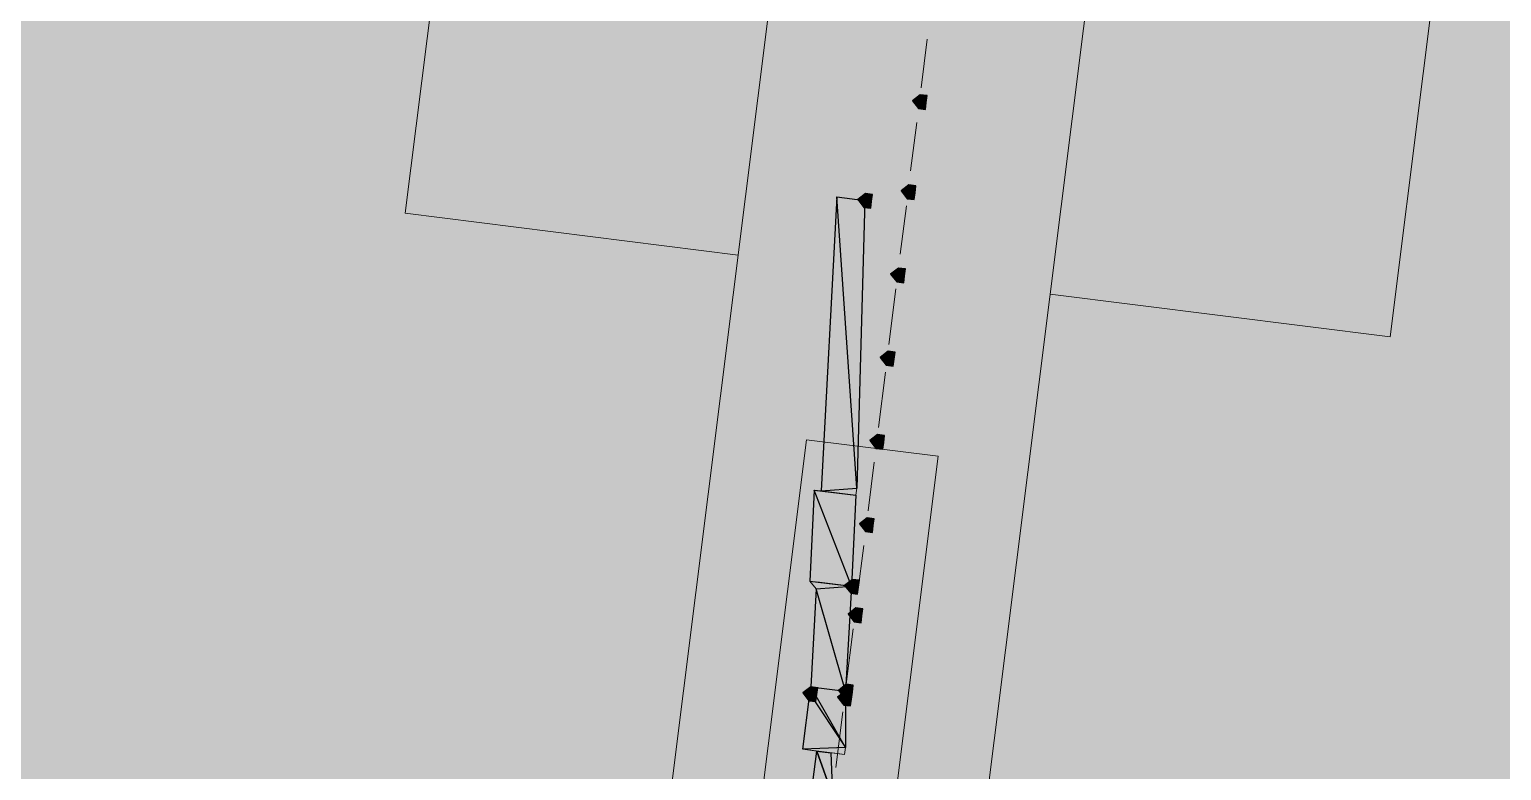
# Model space of a CAD drawing. Header units: metres. Extents: x -4 to 509425, y 7549 to 4732445.
# Drawn here: x 476059.291 to 476061.074, y 4719772.945 to 4719773.842 of the extents above; entities that cross this region are included whole.
import ezdxf

# ---------------------------------------------------------------- set-up
doc = ezdxf.new("R2010")
doc.units = ezdxf.units.M
doc.header["$LTSCALE"] = 0.01
doc.header["$MEASUREMENT"] = 0
doc.layers.get('0').update_dxf_attribs({"lineweight": 0})
doc.layers.add('_SUBESTACIÓN', color=1, linetype='Continuous')
doc.layers.add('SUBESTACION LA VID', color=253, linetype='Continuous')

# ---------------------------------------------------------------- blocks, each defined once
blk = doc.blocks.new('A$Cfff6051d')
at = {"layer": 'SUBESTACION LA VID', "transparency": 33554687}
h = blk.add_hatch(color=256, dxfattribs=at)
h.dxf.hatch_style = 2
h.paths.add_polyline_path([(476060.3773, 4719773.7537), (476060.3783, 4719773.7621), (476060.3699, 4719773.7632), (476060.3605, 4719773.7558), (476060.3678, 4719773.7464), (476060.3762, 4719773.7453)])
h = blk.add_hatch(color=256, dxfattribs=at)
h.dxf.hatch_style = 2
h.paths.add_polyline_path([(476060.3773, 4719773.7537), (476060.3783, 4719773.7621), (476060.3699, 4719773.7632), (476060.3605, 4719773.7558), (476060.3678, 4719773.7464), (476060.3762, 4719773.7453)])
h = blk.add_hatch(color=256, dxfattribs=at)
h.dxf.hatch_style = 2
h.paths.add_polyline_path([(476060.3773, 4719773.7537), (476060.3783, 4719773.7621), (476060.3699, 4719773.7632), (476060.3605, 4719773.7558), (476060.3678, 4719773.7464), (476060.3762, 4719773.7453)])
h = blk.add_hatch(color=256, dxfattribs=at)
h.dxf.hatch_style = 2
h.paths.add_polyline_path([(476060.3773, 4719773.7537), (476060.3783, 4719773.7621), (476060.3699, 4719773.7632), (476060.3605, 4719773.7558), (476060.3678, 4719773.7464), (476060.3762, 4719773.7453)])
h = blk.add_hatch(color=256, dxfattribs=at)
h.dxf.hatch_style = 2
h.paths.add_polyline_path([(476060.3111, 4719773.6341), (476060.3121, 4719773.6425), (476060.3037, 4719773.6435), (476060.2943, 4719773.6362), (476060.3016, 4719773.6267), (476060.31, 4719773.6257)])
h = blk.add_hatch(color=256, dxfattribs=at)
h.dxf.hatch_style = 2
h.paths.add_polyline_path([(476060.3636, 4719773.6445), (476060.3646, 4719773.6529), (476060.3562, 4719773.654), (476060.3468, 4719773.6466), (476060.3541, 4719773.6372), (476060.3625, 4719773.6361)])
h = blk.add_hatch(color=256, dxfattribs=at)
h.dxf.hatch_style = 2
h.paths.add_polyline_path([(476060.3636, 4719773.6445), (476060.3646, 4719773.6529), (476060.3562, 4719773.654), (476060.3468, 4719773.6466), (476060.3541, 4719773.6372), (476060.3625, 4719773.6361)])
h = blk.add_hatch(color=256, dxfattribs=at)
h.dxf.hatch_style = 2
h.paths.add_polyline_path([(476060.3636, 4719773.6445), (476060.3646, 4719773.6529), (476060.3562, 4719773.654), (476060.3468, 4719773.6466), (476060.3541, 4719773.6372), (476060.3625, 4719773.6361)])
h = blk.add_hatch(color=256, dxfattribs=at)
h.dxf.hatch_style = 2
h.paths.add_polyline_path([(476060.3636, 4719773.6445), (476060.3646, 4719773.6529), (476060.3562, 4719773.654), (476060.3468, 4719773.6466), (476060.3541, 4719773.6372), (476060.3625, 4719773.6361)])
h = blk.add_hatch(color=256, dxfattribs=at)
h.dxf.hatch_style = 2
h.paths.add_polyline_path([(476060.3509, 4719773.5437), (476060.352, 4719773.5521), (476060.3436, 4719773.5532), (476060.3341, 4719773.5458), (476060.3415, 4719773.5364), (476060.3499, 4719773.5353)])
h = blk.add_hatch(color=256, dxfattribs=at)
h.dxf.hatch_style = 2
h.paths.add_polyline_path([(476060.3509, 4719773.5437), (476060.352, 4719773.5521), (476060.3436, 4719773.5532), (476060.3341, 4719773.5458), (476060.3415, 4719773.5364), (476060.3499, 4719773.5353)])
h = blk.add_hatch(color=256, dxfattribs=at)
h.dxf.hatch_style = 2
h.paths.add_polyline_path([(476060.3509, 4719773.5437), (476060.352, 4719773.5521), (476060.3436, 4719773.5532), (476060.3341, 4719773.5458), (476060.3415, 4719773.5364), (476060.3499, 4719773.5353)])
h = blk.add_hatch(color=256, dxfattribs=at)
h.dxf.hatch_style = 2
h.paths.add_polyline_path([(476060.3509, 4719773.5437), (476060.352, 4719773.5521), (476060.3436, 4719773.5532), (476060.3341, 4719773.5458), (476060.3415, 4719773.5364), (476060.3499, 4719773.5353)])
h = blk.add_hatch(color=256, dxfattribs=at)
h.dxf.hatch_style = 2
h.paths.add_polyline_path([(476060.3383, 4719773.4429), (476060.3394, 4719773.4513), (476060.3309, 4719773.4524), (476060.3215, 4719773.445), (476060.3288, 4719773.4356), (476060.3373, 4719773.4345)])
h = blk.add_hatch(color=256, dxfattribs=at)
h.dxf.hatch_style = 2
h.paths.add_polyline_path([(476060.3383, 4719773.4429), (476060.3394, 4719773.4513), (476060.3309, 4719773.4524), (476060.3215, 4719773.445), (476060.3288, 4719773.4356), (476060.3373, 4719773.4345)])
h = blk.add_hatch(color=256, dxfattribs=at)
h.dxf.hatch_style = 2
h.paths.add_polyline_path([(476060.3383, 4719773.4429), (476060.3394, 4719773.4513), (476060.3309, 4719773.4524), (476060.3215, 4719773.445), (476060.3288, 4719773.4356), (476060.3373, 4719773.4345)])
h = blk.add_hatch(color=256, dxfattribs=at)
h.dxf.hatch_style = 2
h.paths.add_polyline_path([(476060.3383, 4719773.4429), (476060.3394, 4719773.4513), (476060.3309, 4719773.4524), (476060.3215, 4719773.445), (476060.3288, 4719773.4356), (476060.3373, 4719773.4345)])
h = blk.add_hatch(color=256, dxfattribs=at)
h.dxf.hatch_style = 2
h.paths.add_polyline_path([(476060.3257, 4719773.3421), (476060.3267, 4719773.3505), (476060.3183, 4719773.3516), (476060.3089, 4719773.3442), (476060.3162, 4719773.3348), (476060.3246, 4719773.3337)])
h = blk.add_hatch(color=256, dxfattribs=at)
h.dxf.hatch_style = 2
h.paths.add_polyline_path([(476060.3257, 4719773.3421), (476060.3267, 4719773.3505), (476060.3183, 4719773.3516), (476060.3089, 4719773.3442), (476060.3162, 4719773.3348), (476060.3246, 4719773.3337)])
h = blk.add_hatch(color=256, dxfattribs=at)
h.dxf.hatch_style = 2
h.paths.add_polyline_path([(476060.3257, 4719773.3421), (476060.3267, 4719773.3505), (476060.3183, 4719773.3516), (476060.3089, 4719773.3442), (476060.3162, 4719773.3348), (476060.3246, 4719773.3337)])
h = blk.add_hatch(color=256, dxfattribs=at)
h.dxf.hatch_style = 2
h.paths.add_polyline_path([(476060.3257, 4719773.3421), (476060.3267, 4719773.3505), (476060.3183, 4719773.3516), (476060.3089, 4719773.3442), (476060.3162, 4719773.3348), (476060.3246, 4719773.3337)])
h = blk.add_hatch(color=256, dxfattribs=at)
h.dxf.hatch_style = 2
h.paths.add_polyline_path([(476060.313, 4719773.2413), (476060.3141, 4719773.2497), (476060.3057, 4719773.2508), (476060.2962, 4719773.2434), (476060.3036, 4719773.234), (476060.312, 4719773.2329)])
h = blk.add_hatch(color=256, dxfattribs=at)
h.dxf.hatch_style = 2
h.paths.add_polyline_path([(476060.313, 4719773.2413), (476060.3141, 4719773.2497), (476060.3057, 4719773.2508), (476060.2962, 4719773.2434), (476060.3036, 4719773.234), (476060.312, 4719773.2329)])
h = blk.add_hatch(color=256, dxfattribs=at)
h.dxf.hatch_style = 2
h.paths.add_polyline_path([(476060.313, 4719773.2413), (476060.3141, 4719773.2497), (476060.3057, 4719773.2508), (476060.2962, 4719773.2434), (476060.3036, 4719773.234), (476060.312, 4719773.2329)])
h = blk.add_hatch(color=256, dxfattribs=at)
h.dxf.hatch_style = 2
h.paths.add_polyline_path([(476060.313, 4719773.2413), (476060.3141, 4719773.2497), (476060.3057, 4719773.2508), (476060.2962, 4719773.2434), (476060.3036, 4719773.234), (476060.312, 4719773.2329)])
h = blk.add_hatch(color=256, dxfattribs=at)
h.dxf.hatch_style = 2
h.paths.add_polyline_path([(476060.2951, 4719773.1668), (476060.2962, 4719773.1752), (476060.2878, 4719773.1762), (476060.2783, 4719773.1689), (476060.2857, 4719773.1594), (476060.2941, 4719773.1584)])
h = blk.add_hatch(color=256, dxfattribs=at)
h.dxf.hatch_style = 2
h.paths.add_polyline_path([(476060.2993, 4719773.1321), (476060.3004, 4719773.1405), (476060.292, 4719773.1416), (476060.2825, 4719773.1342), (476060.2899, 4719773.1248), (476060.2983, 4719773.1237)])
h = blk.add_hatch(color=256, dxfattribs=at)
h.dxf.hatch_style = 2
h.paths.add_polyline_path([(476060.2993, 4719773.1321), (476060.3004, 4719773.1405), (476060.292, 4719773.1416), (476060.2825, 4719773.1342), (476060.2899, 4719773.1248), (476060.2983, 4719773.1237)])
h = blk.add_hatch(color=256, dxfattribs=at)
h.dxf.hatch_style = 2
h.paths.add_polyline_path([(476060.2993, 4719773.1321), (476060.3004, 4719773.1405), (476060.292, 4719773.1416), (476060.2825, 4719773.1342), (476060.2899, 4719773.1248), (476060.2983, 4719773.1237)])
h = blk.add_hatch(color=256, dxfattribs=at)
h.dxf.hatch_style = 2
h.paths.add_polyline_path([(476060.2993, 4719773.1321), (476060.3004, 4719773.1405), (476060.292, 4719773.1416), (476060.2825, 4719773.1342), (476060.2899, 4719773.1248), (476060.2983, 4719773.1237)])
h = blk.add_hatch(color=256, dxfattribs=at)
h.dxf.hatch_style = 2
h.paths.add_polyline_path([(476060.2447, 4719773.0366), (476060.2457, 4719773.045), (476060.2373, 4719773.046), (476060.2279, 4719773.0387), (476060.2352, 4719773.0292), (476060.2436, 4719773.0282)])
h = blk.add_hatch(color=256, dxfattribs=at)
h.dxf.hatch_style = 2
h.paths.add_polyline_path([(476060.2867, 4719773.0313), (476060.2878, 4719773.0397), (476060.2793, 4719773.0408), (476060.2699, 4719773.0334), (476060.2772, 4719773.024), (476060.2856, 4719773.0229)])
h = blk.add_hatch(color=256, dxfattribs=at)
h.dxf.hatch_style = 2
h.paths.add_polyline_path([(476060.2867, 4719773.0313), (476060.2878, 4719773.0397), (476060.2793, 4719773.0408), (476060.2699, 4719773.0334), (476060.2772, 4719773.024), (476060.2856, 4719773.0229)])
h = blk.add_hatch(color=256, dxfattribs=at)
h.dxf.hatch_style = 2
h.paths.add_polyline_path([(476060.2867, 4719773.0313), (476060.2878, 4719773.0397), (476060.2793, 4719773.0408), (476060.2699, 4719773.0334), (476060.2772, 4719773.024), (476060.2856, 4719773.0229)])
h = blk.add_hatch(color=256, dxfattribs=at)
h.dxf.hatch_style = 2
h.paths.add_polyline_path([(476060.2867, 4719773.0313), (476060.2878, 4719773.0397), (476060.2793, 4719773.0408), (476060.2699, 4719773.0334), (476060.2772, 4719773.024), (476060.2856, 4719773.0229)])
h = blk.add_hatch(color=256, dxfattribs=at)
h.dxf.hatch_style = 2
h.paths.add_polyline_path([(476060.2878, 4719773.0397), (476060.2888, 4719773.0481), (476060.2804, 4719773.0492), (476060.2709, 4719773.0418), (476060.2783, 4719773.0324), (476060.2867, 4719773.0313)])
at = {"layer": 'SUBESTACION LA VID', "lineweight": 15}
for p, q in [((476060.3783, 4719773.8304), (476060.371, 4719773.7716)), ((476060.3783, 4719773.8304), (476060.371, 4719773.7716)), ((476060.3783, 4719773.8304), (476060.371, 4719773.7716)), ((476060.3783, 4719773.8304), (476060.371, 4719773.7716)), ((476060.3657, 4719773.7296), (476060.3583, 4719773.6708)), ((476060.3657, 4719773.7296), (476060.3583, 4719773.6708)), ((476060.3657, 4719773.7296), (476060.3583, 4719773.6708)), ((476060.3657, 4719773.7296), (476060.3583, 4719773.6708)), ((476060.25, 4719773.2833), (476060.2691, 4719773.6393)), ((476060.2931, 4719773.2865), (476060.3027, 4719773.6351)), ((476060.3531, 4719773.6288), (476060.3457, 4719773.57)), ((476060.3531, 4719773.6288), (476060.3457, 4719773.57)), ((476060.3531, 4719773.6288), (476060.3457, 4719773.57)), ((476060.3531, 4719773.6288), (476060.3457, 4719773.57)), ((476060.3404, 4719773.528), (476060.332, 4719773.4608)), ((476060.3404, 4719773.528), (476060.332, 4719773.4608)), ((476060.3404, 4719773.528), (476060.332, 4719773.4608)), ((476060.3404, 4719773.528), (476060.332, 4719773.4608)), ((476060.3278, 4719773.4272), (476060.3194, 4719773.36)), ((476060.3278, 4719773.4272), (476060.3194, 4719773.36)), ((476060.3278, 4719773.4272), (476060.3194, 4719773.36)), ((476060.3278, 4719773.4272), (476060.3194, 4719773.36)), ((476060.3141, 4719773.318), (476060.3067, 4719773.2592)), ((476060.3141, 4719773.318), (476060.3067, 4719773.2592)), ((476060.3141, 4719773.318), (476060.3067, 4719773.2592)), ((476060.3141, 4719773.318), (476060.3067, 4719773.2592)), ((476060.2363, 4719773.1741), (476060.2416, 4719773.2844)), ((476060.292, 4719773.2781), (476060.2416, 4719773.2844)), ((476060.3015, 4719773.2172), (476060.2941, 4719773.1584)), ((476060.3015, 4719773.2172), (476060.2941, 4719773.1584)), ((476060.3015, 4719773.2172), (476060.2941, 4719773.1584)), ((476060.3015, 4719773.2172), (476060.2941, 4719773.1584)), ((476060.2437, 4719773.1647), (476060.2363, 4719773.1741)), ((476060.2373, 4719773.046), (476060.2437, 4719773.1647)), ((476060.2867, 4719773.1678), (476060.2437, 4719773.1647)), ((476060.2793, 4719773.0408), (476060.2867, 4719773.1678)), ((476060.2888, 4719773.1164), (476060.2804, 4719773.0492)), ((476060.2888, 4719773.1164), (476060.2804, 4719773.0492)), ((476060.2888, 4719773.1164), (476060.2804, 4719773.0492)), ((476060.2888, 4719773.1164), (476060.2804, 4719773.0492)), ((476060.2279, 4719772.9704), (476060.2363, 4719773.0376)), ((476060.2793, 4719773.0408), (476060.2373, 4719773.046)), ((476060.2793, 4719772.9725), (476060.2793, 4719773.0408)), ((476060.2762, 4719773.0156), (476060.2678, 4719772.9484)), ((476060.2762, 4719773.0156), (476060.2678, 4719772.9484)), ((476060.2762, 4719773.0156), (476060.2678, 4719772.9484)), ((476060.2762, 4719773.0156), (476060.2678, 4719772.9484)), ((476060.2699, 4719772.9652), (476060.2363, 4719772.9694)), ((476060.2383, 4719772.9179), (476060.2447, 4719772.9683)), ((476060.2635, 4719772.9148), (476060.2615, 4719772.9662)), ((476060.2709, 4719772.9736), (476060.2709, 4719772.9736))]:
    blk.add_line(p, q, dxfattribs=at)
at = {"layer": 'SUBESTACION LA VID', "lineweight": 0}
blk.add_line((476060.2363, 4719772.9694), (476060.2447, 4719772.9683), dxfattribs=at)
at = {"layer": 'SUBESTACION LA VID', "lineweight": 15}
for points in [[(476060.5273, 4719773.5216), (476060.939, 4719773.47), (476061.019, 4719774.1084), (476059.8262, 4719774.258), (476059.7461, 4719773.6196), (476060.1493, 4719773.569)], [(476060.337, 4719772.8885), (476060.4462, 4719772.8748), (476060.5811, 4719773.95), (476060.203, 4719773.9974), (476060.0682, 4719772.9222), (476060.1774, 4719772.9085)], [(476060.2691, 4719773.6393), (476060.3027, 4719773.6351), (476060.2931, 4719773.2865), (476060.292, 4719773.2781), (476060.2867, 4719773.1678), (476060.2793, 4719773.0408), (476060.2793, 4719772.9725), (476060.2783, 4719772.9641), (476060.2699, 4719772.9652), (476060.2615, 4719772.9662), (476060.2635, 4719772.9148)], [(476060.2383, 4719772.9179), (476060.2447, 4719772.9683), (476060.2363, 4719772.9694), (476060.2279, 4719772.9704), (476060.2363, 4719773.0376), (476060.2373, 4719773.046), (476060.2437, 4719773.1647), (476060.2363, 4719773.1741), (476060.2416, 4719773.2844), (476060.25, 4719773.2833), (476060.2691, 4719773.6393)], [(476060.3027, 4719773.6351), (476060.2775, 4719773.6383), (476060.2691, 4719773.6393)], [(476060.3223, 4719772.7709), (476060.3918, 4719773.3253), (476060.2322, 4719773.3453), (476060.1627, 4719772.7909)], [(476060.292, 4719773.2781), (476060.2931, 4719773.2865), (476060.25, 4719773.2833), (476060.2416, 4719773.2844)], [(476060.2363, 4719773.1741), (476060.2867, 4719773.1678), (476060.292, 4719773.2781)]]:
    blk.add_lwpolyline(points, dxfattribs=at)
at = {"layer": 'SUBESTACION LA VID'}
for points in [[(476060.3773, 4719773.7537), (476060.3783, 4719773.7621), (476060.3699, 4719773.7632), (476060.3605, 4719773.7558), (476060.3678, 4719773.7464), (476060.3762, 4719773.7453)], [(476060.3773, 4719773.7537), (476060.3783, 4719773.7621), (476060.3699, 4719773.7632), (476060.3605, 4719773.7558), (476060.3678, 4719773.7464), (476060.3762, 4719773.7453)], [(476060.3773, 4719773.7537), (476060.3783, 4719773.7621), (476060.3699, 4719773.7632), (476060.3605, 4719773.7558), (476060.3678, 4719773.7464), (476060.3762, 4719773.7453)], [(476060.3773, 4719773.7537), (476060.3783, 4719773.7621), (476060.3699, 4719773.7632), (476060.3605, 4719773.7558), (476060.3678, 4719773.7464), (476060.3762, 4719773.7453)], [(476060.3111, 4719773.6341), (476060.3121, 4719773.6425), (476060.3037, 4719773.6435), (476060.2943, 4719773.6362), (476060.3016, 4719773.6267), (476060.31, 4719773.6257)], [(476060.3636, 4719773.6445), (476060.3646, 4719773.6529), (476060.3562, 4719773.654), (476060.3468, 4719773.6466), (476060.3541, 4719773.6372), (476060.3625, 4719773.6361)], [(476060.3636, 4719773.6445), (476060.3646, 4719773.6529), (476060.3562, 4719773.654), (476060.3468, 4719773.6466), (476060.3541, 4719773.6372), (476060.3625, 4719773.6361)], [(476060.3636, 4719773.6445), (476060.3646, 4719773.6529), (476060.3562, 4719773.654), (476060.3468, 4719773.6466), (476060.3541, 4719773.6372), (476060.3625, 4719773.6361)], [(476060.3636, 4719773.6445), (476060.3646, 4719773.6529), (476060.3562, 4719773.654), (476060.3468, 4719773.6466), (476060.3541, 4719773.6372), (476060.3625, 4719773.6361)], [(476060.3509, 4719773.5437), (476060.352, 4719773.5521), (476060.3436, 4719773.5532), (476060.3341, 4719773.5458), (476060.3415, 4719773.5364), (476060.3499, 4719773.5353)], [(476060.3509, 4719773.5437), (476060.352, 4719773.5521), (476060.3436, 4719773.5532), (476060.3341, 4719773.5458), (476060.3415, 4719773.5364), (476060.3499, 4719773.5353)], [(476060.3509, 4719773.5437), (476060.352, 4719773.5521), (476060.3436, 4719773.5532), (476060.3341, 4719773.5458), (476060.3415, 4719773.5364), (476060.3499, 4719773.5353)], [(476060.3509, 4719773.5437), (476060.352, 4719773.5521), (476060.3436, 4719773.5532), (476060.3341, 4719773.5458), (476060.3415, 4719773.5364), (476060.3499, 4719773.5353)], [(476060.3383, 4719773.4429), (476060.3394, 4719773.4513), (476060.3309, 4719773.4524), (476060.3215, 4719773.445), (476060.3288, 4719773.4356), (476060.3373, 4719773.4345)], [(476060.3383, 4719773.4429), (476060.3394, 4719773.4513), (476060.3309, 4719773.4524), (476060.3215, 4719773.445), (476060.3288, 4719773.4356), (476060.3373, 4719773.4345)], [(476060.3383, 4719773.4429), (476060.3394, 4719773.4513), (476060.3309, 4719773.4524), (476060.3215, 4719773.445), (476060.3288, 4719773.4356), (476060.3373, 4719773.4345)], [(476060.3383, 4719773.4429), (476060.3394, 4719773.4513), (476060.3309, 4719773.4524), (476060.3215, 4719773.445), (476060.3288, 4719773.4356), (476060.3373, 4719773.4345)], [(476060.3257, 4719773.3421), (476060.3267, 4719773.3505), (476060.3183, 4719773.3516), (476060.3089, 4719773.3442), (476060.3162, 4719773.3348), (476060.3246, 4719773.3337)], [(476060.3257, 4719773.3421), (476060.3267, 4719773.3505), (476060.3183, 4719773.3516), (476060.3089, 4719773.3442), (476060.3162, 4719773.3348), (476060.3246, 4719773.3337)], [(476060.3257, 4719773.3421), (476060.3267, 4719773.3505), (476060.3183, 4719773.3516), (476060.3089, 4719773.3442), (476060.3162, 4719773.3348), (476060.3246, 4719773.3337)], [(476060.3257, 4719773.3421), (476060.3267, 4719773.3505), (476060.3183, 4719773.3516), (476060.3089, 4719773.3442), (476060.3162, 4719773.3348), (476060.3246, 4719773.3337)], [(476060.313, 4719773.2413), (476060.3141, 4719773.2497), (476060.3057, 4719773.2508), (476060.2962, 4719773.2434), (476060.3036, 4719773.234), (476060.312, 4719773.2329)], [(476060.313, 4719773.2413), (476060.3141, 4719773.2497), (476060.3057, 4719773.2508), (476060.2962, 4719773.2434), (476060.3036, 4719773.234), (476060.312, 4719773.2329)], [(476060.313, 4719773.2413), (476060.3141, 4719773.2497), (476060.3057, 4719773.2508), (476060.2962, 4719773.2434), (476060.3036, 4719773.234), (476060.312, 4719773.2329)], [(476060.313, 4719773.2413), (476060.3141, 4719773.2497), (476060.3057, 4719773.2508), (476060.2962, 4719773.2434), (476060.3036, 4719773.234), (476060.312, 4719773.2329)], [(476060.2951, 4719773.1668), (476060.2962, 4719773.1752), (476060.2878, 4719773.1762), (476060.2783, 4719773.1689), (476060.2857, 4719773.1594), (476060.2941, 4719773.1584)], [(476060.2993, 4719773.1321), (476060.3004, 4719773.1405), (476060.292, 4719773.1416), (476060.2825, 4719773.1342), (476060.2899, 4719773.1248), (476060.2983, 4719773.1237)], [(476060.2993, 4719773.1321), (476060.3004, 4719773.1405), (476060.292, 4719773.1416), (476060.2825, 4719773.1342), (476060.2899, 4719773.1248), (476060.2983, 4719773.1237)], [(476060.2993, 4719773.1321), (476060.3004, 4719773.1405), (476060.292, 4719773.1416), (476060.2825, 4719773.1342), (476060.2899, 4719773.1248), (476060.2983, 4719773.1237)], [(476060.2993, 4719773.1321), (476060.3004, 4719773.1405), (476060.292, 4719773.1416), (476060.2825, 4719773.1342), (476060.2899, 4719773.1248), (476060.2983, 4719773.1237)], [(476060.2447, 4719773.0366), (476060.2457, 4719773.045), (476060.2373, 4719773.046), (476060.2279, 4719773.0387), (476060.2352, 4719773.0292), (476060.2436, 4719773.0282)], [(476060.2363, 4719773.0376), (476060.2793, 4719772.9725), (476060.2279, 4719772.9704)], [(476060.2793, 4719773.0408), (476060.2793, 4719772.9725), (476060.2373, 4719773.046)], [(476060.2867, 4719773.0313), (476060.2878, 4719773.0397), (476060.2793, 4719773.0408), (476060.2699, 4719773.0334), (476060.2772, 4719773.024), (476060.2856, 4719773.0229)], [(476060.2867, 4719773.0313), (476060.2878, 4719773.0397), (476060.2793, 4719773.0408), (476060.2699, 4719773.0334), (476060.2772, 4719773.024), (476060.2856, 4719773.0229)], [(476060.2867, 4719773.0313), (476060.2878, 4719773.0397), (476060.2793, 4719773.0408), (476060.2699, 4719773.0334), (476060.2772, 4719773.024), (476060.2856, 4719773.0229)], [(476060.2867, 4719773.0313), (476060.2878, 4719773.0397), (476060.2793, 4719773.0408), (476060.2699, 4719773.0334), (476060.2772, 4719773.024), (476060.2856, 4719773.0229)], [(476060.2878, 4719773.0397), (476060.2888, 4719773.0481), (476060.2804, 4719773.0492), (476060.2709, 4719773.0418), (476060.2783, 4719773.0324), (476060.2867, 4719773.0313)], [(476060.2447, 4719772.9683), (476060.2635, 4719772.9148), (476060.2383, 4719772.9179)], [(476060.2615, 4719772.9662), (476060.2635, 4719772.9148), (476060.2447, 4719772.9683)]]:
    blk.add_lwpolyline(points, close=True, dxfattribs=at)
at = {"layer": 'SUBESTACION LA VID', "lineweight": 0}
for points in [[(476060.3773, 4719773.7537), (476060.3783, 4719773.7621), (476060.3699, 4719773.7632), (476060.3605, 4719773.7558), (476060.3678, 4719773.7464), (476060.3762, 4719773.7453)], [(476060.3773, 4719773.7537), (476060.3783, 4719773.7621), (476060.3699, 4719773.7632), (476060.3605, 4719773.7558), (476060.3678, 4719773.7464), (476060.3762, 4719773.7453)], [(476060.3773, 4719773.7537), (476060.3783, 4719773.7621), (476060.3699, 4719773.7632), (476060.3605, 4719773.7558), (476060.3678, 4719773.7464), (476060.3762, 4719773.7453)], [(476060.3773, 4719773.7537), (476060.3783, 4719773.7621), (476060.3699, 4719773.7632), (476060.3605, 4719773.7558), (476060.3678, 4719773.7464), (476060.3762, 4719773.7453)], [(476060.3111, 4719773.6341), (476060.3121, 4719773.6425), (476060.3037, 4719773.6435), (476060.2943, 4719773.6362), (476060.3016, 4719773.6267), (476060.31, 4719773.6257)], [(476060.3636, 4719773.6445), (476060.3646, 4719773.6529), (476060.3562, 4719773.654), (476060.3468, 4719773.6466), (476060.3541, 4719773.6372), (476060.3625, 4719773.6361)], [(476060.3636, 4719773.6445), (476060.3646, 4719773.6529), (476060.3562, 4719773.654), (476060.3468, 4719773.6466), (476060.3541, 4719773.6372), (476060.3625, 4719773.6361)], [(476060.3636, 4719773.6445), (476060.3646, 4719773.6529), (476060.3562, 4719773.654), (476060.3468, 4719773.6466), (476060.3541, 4719773.6372), (476060.3625, 4719773.6361)], [(476060.3636, 4719773.6445), (476060.3646, 4719773.6529), (476060.3562, 4719773.654), (476060.3468, 4719773.6466), (476060.3541, 4719773.6372), (476060.3625, 4719773.6361)], [(476060.3509, 4719773.5437), (476060.352, 4719773.5521), (476060.3436, 4719773.5532), (476060.3341, 4719773.5458), (476060.3415, 4719773.5364), (476060.3499, 4719773.5353)], [(476060.3509, 4719773.5437), (476060.352, 4719773.5521), (476060.3436, 4719773.5532), (476060.3341, 4719773.5458), (476060.3415, 4719773.5364), (476060.3499, 4719773.5353)], [(476060.3509, 4719773.5437), (476060.352, 4719773.5521), (476060.3436, 4719773.5532), (476060.3341, 4719773.5458), (476060.3415, 4719773.5364), (476060.3499, 4719773.5353)], [(476060.3509, 4719773.5437), (476060.352, 4719773.5521), (476060.3436, 4719773.5532), (476060.3341, 4719773.5458), (476060.3415, 4719773.5364), (476060.3499, 4719773.5353)], [(476060.3383, 4719773.4429), (476060.3394, 4719773.4513), (476060.3309, 4719773.4524), (476060.3215, 4719773.445), (476060.3288, 4719773.4356), (476060.3373, 4719773.4345)], [(476060.3383, 4719773.4429), (476060.3394, 4719773.4513), (476060.3309, 4719773.4524), (476060.3215, 4719773.445), (476060.3288, 4719773.4356), (476060.3373, 4719773.4345)], [(476060.3383, 4719773.4429), (476060.3394, 4719773.4513), (476060.3309, 4719773.4524), (476060.3215, 4719773.445), (476060.3288, 4719773.4356), (476060.3373, 4719773.4345)], [(476060.3383, 4719773.4429), (476060.3394, 4719773.4513), (476060.3309, 4719773.4524), (476060.3215, 4719773.445), (476060.3288, 4719773.4356), (476060.3373, 4719773.4345)], [(476060.3257, 4719773.3421), (476060.3267, 4719773.3505), (476060.3183, 4719773.3516), (476060.3089, 4719773.3442), (476060.3162, 4719773.3348), (476060.3246, 4719773.3337)], [(476060.3257, 4719773.3421), (476060.3267, 4719773.3505), (476060.3183, 4719773.3516), (476060.3089, 4719773.3442), (476060.3162, 4719773.3348), (476060.3246, 4719773.3337)], [(476060.3257, 4719773.3421), (476060.3267, 4719773.3505), (476060.3183, 4719773.3516), (476060.3089, 4719773.3442), (476060.3162, 4719773.3348), (476060.3246, 4719773.3337)], [(476060.3257, 4719773.3421), (476060.3267, 4719773.3505), (476060.3183, 4719773.3516), (476060.3089, 4719773.3442), (476060.3162, 4719773.3348), (476060.3246, 4719773.3337)], [(476060.313, 4719773.2413), (476060.3141, 4719773.2497), (476060.3057, 4719773.2508), (476060.2962, 4719773.2434), (476060.3036, 4719773.234), (476060.312, 4719773.2329)], [(476060.313, 4719773.2413), (476060.3141, 4719773.2497), (476060.3057, 4719773.2508), (476060.2962, 4719773.2434), (476060.3036, 4719773.234), (476060.312, 4719773.2329)], [(476060.313, 4719773.2413), (476060.3141, 4719773.2497), (476060.3057, 4719773.2508), (476060.2962, 4719773.2434), (476060.3036, 4719773.234), (476060.312, 4719773.2329)], [(476060.313, 4719773.2413), (476060.3141, 4719773.2497), (476060.3057, 4719773.2508), (476060.2962, 4719773.2434), (476060.3036, 4719773.234), (476060.312, 4719773.2329)], [(476060.2951, 4719773.1668), (476060.2962, 4719773.1752), (476060.2878, 4719773.1762), (476060.2783, 4719773.1689), (476060.2857, 4719773.1594), (476060.2941, 4719773.1584)], [(476060.2993, 4719773.1321), (476060.3004, 4719773.1405), (476060.292, 4719773.1416), (476060.2825, 4719773.1342), (476060.2899, 4719773.1248), (476060.2983, 4719773.1237)], [(476060.2993, 4719773.1321), (476060.3004, 4719773.1405), (476060.292, 4719773.1416), (476060.2825, 4719773.1342), (476060.2899, 4719773.1248), (476060.2983, 4719773.1237)], [(476060.2993, 4719773.1321), (476060.3004, 4719773.1405), (476060.292, 4719773.1416), (476060.2825, 4719773.1342), (476060.2899, 4719773.1248), (476060.2983, 4719773.1237)], [(476060.2993, 4719773.1321), (476060.3004, 4719773.1405), (476060.292, 4719773.1416), (476060.2825, 4719773.1342), (476060.2899, 4719773.1248), (476060.2983, 4719773.1237)], [(476060.2447, 4719773.0366), (476060.2457, 4719773.045), (476060.2373, 4719773.046), (476060.2279, 4719773.0387), (476060.2352, 4719773.0292), (476060.2436, 4719773.0282)], [(476060.2363, 4719773.0376), (476060.2793, 4719772.9725), (476060.2279, 4719772.9704)], [(476060.2793, 4719773.0408), (476060.2793, 4719772.9725), (476060.2373, 4719773.046)], [(476060.2867, 4719773.0313), (476060.2878, 4719773.0397), (476060.2793, 4719773.0408), (476060.2699, 4719773.0334), (476060.2772, 4719773.024), (476060.2856, 4719773.0229)], [(476060.2867, 4719773.0313), (476060.2878, 4719773.0397), (476060.2793, 4719773.0408), (476060.2699, 4719773.0334), (476060.2772, 4719773.024), (476060.2856, 4719773.0229)], [(476060.2867, 4719773.0313), (476060.2878, 4719773.0397), (476060.2793, 4719773.0408), (476060.2699, 4719773.0334), (476060.2772, 4719773.024), (476060.2856, 4719773.0229)], [(476060.2867, 4719773.0313), (476060.2878, 4719773.0397), (476060.2793, 4719773.0408), (476060.2699, 4719773.0334), (476060.2772, 4719773.024), (476060.2856, 4719773.0229)], [(476060.2878, 4719773.0397), (476060.2888, 4719773.0481), (476060.2804, 4719773.0492), (476060.2709, 4719773.0418), (476060.2783, 4719773.0324), (476060.2867, 4719773.0313)], [(476060.2447, 4719772.9683), (476060.2635, 4719772.9148), (476060.2383, 4719772.9179)], [(476060.2615, 4719772.9662), (476060.2635, 4719772.9148), (476060.2447, 4719772.9683)]]:
    blk.add_lwpolyline(points, close=True, dxfattribs=at)
for points in [[(476060.292, 4719773.2781), (476060.25, 4719773.2833), (476060.2931, 4719773.2865)], [(476060.2447, 4719773.1731), (476060.2867, 4719773.1678), (476060.2363, 4719773.1741)], [(476060.2363, 4719773.0376), (476060.2793, 4719772.9725), (476060.2363, 4719773.0376)], [(476060.2373, 4719773.046), (476060.2793, 4719772.9725), (476060.2373, 4719773.046)], [(476060.2793, 4719773.0408), (476060.2373, 4719773.046), (476060.2793, 4719773.0408), (476060.2373, 4719773.046), (476060.2793, 4719773.0408), (476060.2373, 4719773.046), (476060.2793, 4719773.0408)], [(476060.2279, 4719772.9704), (476060.2783, 4719772.9641), (476060.2279, 4719772.9704), (476060.2793, 4719772.9725), (476060.2279, 4719772.9704)], [(476060.2447, 4719772.9683), (476060.2279, 4719772.9704), (476060.2615, 4719772.9662)], [(476060.2279, 4719772.9704), (476060.2699, 4719772.9652), (476060.2279, 4719772.9704), (476060.2699, 4719772.9652), (476060.2279, 4719772.9704), (476060.2699, 4719772.9652)]]:
    blk.add_lwpolyline(points, dxfattribs=at)
at = {"layer": 'SUBESTACION LA VID'}
for points in [[(476060.2691, 4719773.6393), (476060.2691, 4719773.6393), (476060.2931, 4719773.2865), (476060.2931, 4719773.2865), (476060.2931, 4719773.2865), (476060.25, 4719773.2833), (476060.25, 4719773.2833), (476060.25, 4719773.2833), (476060.2691, 4719773.6393), (476060.2691, 4719773.6393)], [(476060.3027, 4719773.6351), (476060.3027, 4719773.6351), (476060.2691, 4719773.6393), (476060.2691, 4719773.6393), (476060.2691, 4719773.6393), (476060.2931, 4719773.2865), (476060.2931, 4719773.2865), (476060.2931, 4719773.2865), (476060.3027, 4719773.6351), (476060.3027, 4719773.6351)], [(476060.2416, 4719773.2844), (476060.2416, 4719773.2844), (476060.2867, 4719773.1678), (476060.2867, 4719773.1678), (476060.2867, 4719773.1678), (476060.2363, 4719773.1741), (476060.2363, 4719773.1741), (476060.2363, 4719773.1741), (476060.2416, 4719773.2844), (476060.2416, 4719773.2844)], [(476060.292, 4719773.2781), (476060.292, 4719773.2781), (476060.2416, 4719773.2844), (476060.2416, 4719773.2844), (476060.2416, 4719773.2844), (476060.2867, 4719773.1678), (476060.2867, 4719773.1678), (476060.2867, 4719773.1678), (476060.292, 4719773.2781), (476060.292, 4719773.2781)], [(476060.2437, 4719773.1647), (476060.2437, 4719773.1647), (476060.2793, 4719773.0408), (476060.2793, 4719773.0408), (476060.2793, 4719773.0408), (476060.2373, 4719773.046), (476060.2373, 4719773.046), (476060.2373, 4719773.046), (476060.2437, 4719773.1647), (476060.2437, 4719773.1647)], [(476060.2867, 4719773.1678), (476060.2867, 4719773.1678), (476060.2437, 4719773.1647), (476060.2437, 4719773.1647), (476060.2437, 4719773.1647), (476060.2793, 4719773.0408), (476060.2793, 4719773.0408), (476060.2793, 4719773.0408), (476060.2867, 4719773.1678), (476060.2867, 4719773.1678)]]:
    blk.add_open_spline(points, degree=3, knots=[0, 0, 0, 0, 1, 1, 1, 2, 2, 2, 3, 3, 3, 3], dxfattribs=at)
at = {"layer": 'SUBESTACION LA VID', "lineweight": 0}
for points in [[(476060.2691, 4719773.6393), (476060.2691, 4719773.6393), (476060.2931, 4719773.2865), (476060.2931, 4719773.2865), (476060.2931, 4719773.2865), (476060.25, 4719773.2833), (476060.25, 4719773.2833), (476060.25, 4719773.2833), (476060.2691, 4719773.6393), (476060.2691, 4719773.6393)], [(476060.3027, 4719773.6351), (476060.3027, 4719773.6351), (476060.2691, 4719773.6393), (476060.2691, 4719773.6393), (476060.2691, 4719773.6393), (476060.2931, 4719773.2865), (476060.2931, 4719773.2865), (476060.2931, 4719773.2865), (476060.3027, 4719773.6351), (476060.3027, 4719773.6351)], [(476060.2416, 4719773.2844), (476060.2416, 4719773.2844), (476060.2867, 4719773.1678), (476060.2867, 4719773.1678), (476060.2867, 4719773.1678), (476060.2363, 4719773.1741), (476060.2363, 4719773.1741), (476060.2363, 4719773.1741), (476060.2416, 4719773.2844), (476060.2416, 4719773.2844)], [(476060.292, 4719773.2781), (476060.292, 4719773.2781), (476060.2416, 4719773.2844), (476060.2416, 4719773.2844), (476060.2416, 4719773.2844), (476060.2867, 4719773.1678), (476060.2867, 4719773.1678), (476060.2867, 4719773.1678), (476060.292, 4719773.2781), (476060.292, 4719773.2781)], [(476060.2437, 4719773.1647), (476060.2437, 4719773.1647), (476060.2793, 4719773.0408), (476060.2793, 4719773.0408), (476060.2793, 4719773.0408), (476060.2373, 4719773.046), (476060.2373, 4719773.046), (476060.2373, 4719773.046), (476060.2437, 4719773.1647), (476060.2437, 4719773.1647)], [(476060.2867, 4719773.1678), (476060.2867, 4719773.1678), (476060.2437, 4719773.1647), (476060.2437, 4719773.1647), (476060.2437, 4719773.1647), (476060.2793, 4719773.0408), (476060.2793, 4719773.0408), (476060.2793, 4719773.0408), (476060.2867, 4719773.1678), (476060.2867, 4719773.1678)]]:
    blk.add_open_spline(points, degree=3, knots=[0, 0, 0, 0, 1, 1, 1, 2, 2, 2, 3, 3, 3, 3], dxfattribs=at)

msp = doc.modelspace()

# ---------------------------------------------------------------- hatches: boundary and pattern name
at = {"layer": '_SUBESTACIÓN', "transparency": 33554559}
h = msp.add_hatch(color=1, dxfattribs=at)
h.dxf.hatch_style = 1
h.paths.add_polyline_path([(475968.6399, 4719805.825), (476089.9386, 4719790.615), (476078.1686, 4719696.74), (475956.8686, 4719711.9502)])

# ---------------------------------------------------------------- block references
at = {"linetype": 'Continuous'}
msp.add_blockref('A$Cfff6051d', (0, 0), dxfattribs=at)

doc.saveas('drawing.dxf')
